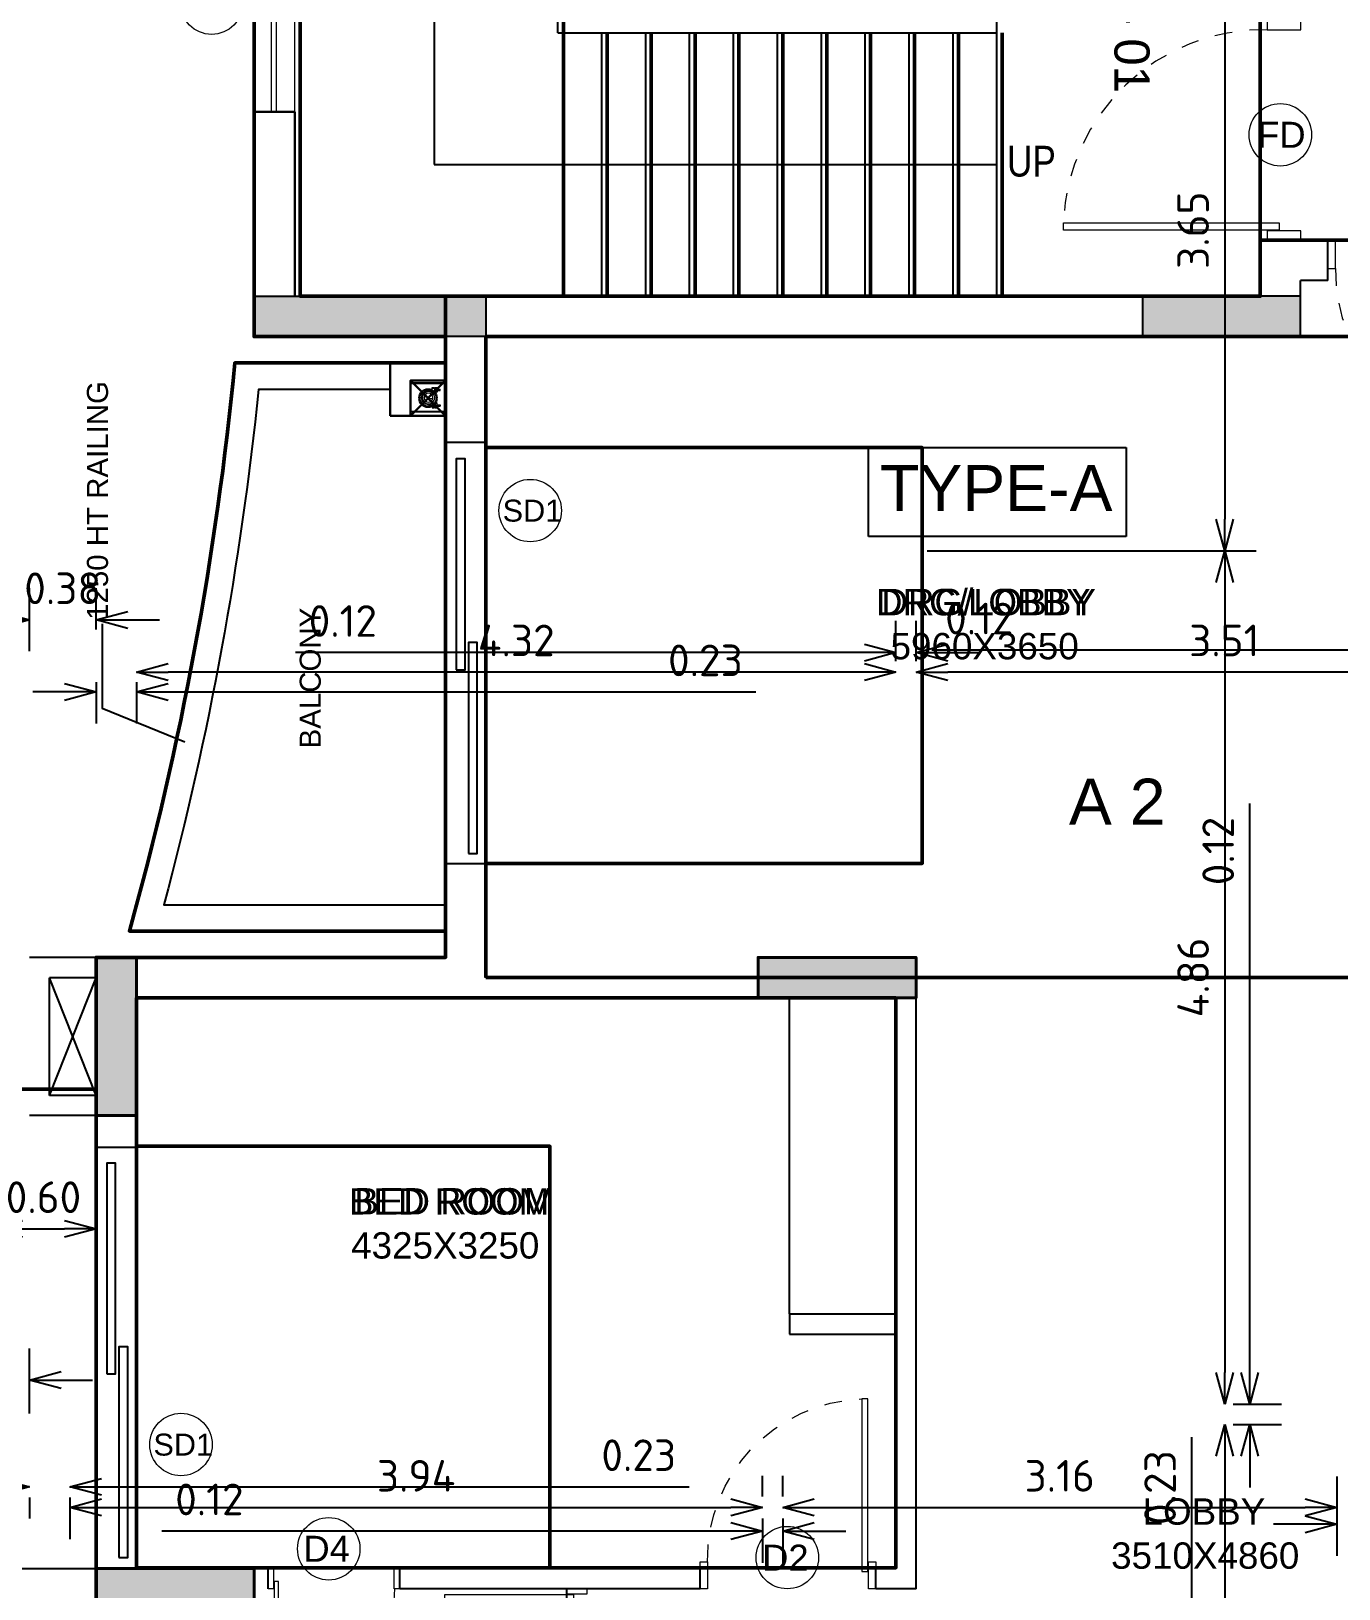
# Model space of a CAD drawing. Header units: inches. Extents: x 0 to 429, y 0 to 146.
# Drawn here: x 232.09 to 239.54, y 105.46 to 114.33 of the extents above; entities that cross this region are included whole.
import ezdxf
from ezdxf.enums import TextEntityAlignment as Align

# ---------------------------------------------------------------- set-up
doc = ezdxf.new("R2010")
doc.units = ezdxf.units.IN
doc.header["$MEASUREMENT"] = 0
doc.linetypes.add('Xr-4BHK-A-B-Typical-Sub$0$HIDDEN', pattern=[0.375, 0.25, -0.125])
doc.layers.get('DEFPOINTS').update_dxf_attribs({"lineweight": 18})
for name, color, linetype, lineweight in [('FLOOR01', 7, 'Continuous', 50), ('XR-4BHK-A-B-TYPICAL-SUB$0$CUTOUT', 6, 'Continuous', 30), ('XR-4BHK-A-B-TYPICAL-SUB$0$DOOR', 34, 'Continuous', 20), ('XR-4BHK-A-B-TYPICAL-SUB$0$PIPE', 30, 'Continuous', 30), ('XR-4BHK-A-B-TYPICAL-SUB$0$TOWER-COL', 1, 'Continuous', 40), ('XR-4BHK-A-B-TYPICAL-SUB$0$TOWER-COL-HATCH', 9, 'Continuous', 5), ('XR-4BHK-A-B-TYPICAL-SUB$0$WALL', 7, 'Continuous', 30), ('XR-4BHK-A-B-TYPICAL-SUB$0$WIN', 4, 'Continuous', 9), ('XR-4BHK-A-B-TYPICAL-SUB$0$WINDOW', 4, 'Continuous', 15)]:
    doc.layers.add(name, color=color, linetype=linetype, lineweight=lineweight)
doc.layers.add('XR-4BHK-A-B-TYPICAL-SUB$0$1PL-SHAFT-PIPE', color=7, linetype='Continuous')
doc.layers.add('XR-4BHK-A-B-TYPICAL-SUB$0$ELE', color=4, linetype='Continuous')
doc.layers.add('XR-4BHK-A-B-TYPICAL-SUB$0$WATER SUPPLAY', color=7, linetype='Continuous', lineweight=0, true_color=0x00f000)
doc.styles.add('Sanvi Common', font='isocpeur.ttf')
doc.styles.get("Standard").update_dxf_attribs({"font": 'arial.ttf'})
doc.styles.add('Xr-4BHK-A-B-Ground-Sub$0$DIM', font='arial.ttf')
doc.styles.add('Xr-4BHK-A-B-Typical-Sub$0$$0$DIM', font='arial.ttf', dxfattribs={"height": 4})
doc.styles.add('Xr-4BHK-A-B-Typical-Sub$0$$1$Standard', font='arial.ttf')
doc.styles.add('Xr-4BHK-A-B-Typical-Sub$0$DIM', font='arial.ttf')
doc.styles.add('Xr-4BHK-A-B-Typical-Sub$0$Standard', font='ARIALN.TTF')
doc.dimstyles.new('Sanvi Common', dxfattribs={"dimtxt": 0.18, "dimasz": 0.18, "dimexe": 0.18, "dimexo": 0.0625, "dimgap": 0.09, "dimtad": 1, "dimzin": 0, "dimdsep": 46, "dimtxsty": 'Sanvi Common', "dimblk": 'OPEN30', "dimcen": 0.09, "dimclrd": 68, "dimclre": 68, "dimclrt": 40, "dimadec": 0, "dimazin": 0, "dimtfac": 1, "dimtofl": 0, "dimtmove": 0, "dimatfit": 3, "dimldrblk": 'OPEN30', "dimfxl": 1, "dimtolj": 1, "dimtzin": 0, "dimarcsym": 0})
doc.dimstyles.new('Xr-4BHK-A-B-Typical-Sub$0$125', dxfattribs={"dimtxt": 150, "dimasz": 75, "dimexe": 50, "dimexo": 50, "dimgap": 60, "dimtad": 1, "dimdec": 0, "dimrnd": 5, "dimdsep": 46, "dimtxsty": 'Xr-4BHK-A-B-Typical-Sub$0$Standard', "dimblk": 'Xr-4BHK-A-B-Typical-Sub$0$_ArchTick', "dimcen": 50, "dimdle": 50, "dimclrd": 256, "dimclre": 256, "dimclrt": 3, "dimaunit": 1, "dimadec": 4, "dimazin": 0, "dimtfac": 1, "dimtdec": 0, "dimtmove": 2, "dimatfit": 0, "dimfxl": 1, "dimarcsym": 0})

# ---------------------------------------------------------------- blocks, each defined once
blk = doc.blocks.new('Xr-4BHK-A-B-Typical-Sub$0$core typ')
at = {"layer": 'XR-4BHK-A-B-TYPICAL-SUB$0$WALL'}
for p, q in [((-16399.6, 6550.3), (-16399.6, 5500.2)), ((-16167.5, 6550.3), (-16399.6, 6550.3)), ((-16167.5, 6550.3), (-16167.5, 5500.2))]:
    blk.add_line(p, q, dxfattribs=at)
at = {"layer": 'XR-4BHK-A-B-TYPICAL-SUB$0$WIN'}
for p, q in [((-16302.5, 7750.3), (-16302.5, 6550.3)), ((-16272.5, 6550.3), (-16272.5, 7750.3))]:
    blk.add_line(p, q, dxfattribs=at)
at = {"layer": 'XR-4BHK-A-B-TYPICAL-SUB$0$WINDOW'}
for p, q in [((-16399.6, 6550.3), (-16399.6, 7750.3)), ((-16167.5, 6550.3), (-16167.5, 7750.3))]:
    blk.add_line(p, q, dxfattribs=at)
blk = doc.blocks.new('Xr-4BHK-A-B-Typical-Sub$0$d-750')
at = {"layer": 'XR-4BHK-A-B-TYPICAL-SUB$0$DOOR'}
for p, q in [((0, 718.7), (0, 750)), ((0, 750), (115, 750)), ((115, 750), (115, 718.7)), ((115, 718.7), (0, 718.7)), ((0, 0), (0, 31.2)), ((0, 31.2), (115, 31.2)), ((115, 31.2), (115, 0)), ((115, 0), (0, 0))]:
    blk.add_line(p, q, dxfattribs=at)
blk.add_lwpolyline([(73.9, 34.2), (811.3, 34.2), (811.3, 59.2), (73.9, 59.2)], close=True, dxfattribs=at)
at = {"layer": 'XR-4BHK-A-B-TYPICAL-SUB$0$DOOR', "color": 8, "linetype": 'Xr-4BHK-A-B-Typical-Sub$0$HIDDEN', "extrusion": (0, 0, -1)}
blk.add_ellipse((125, 31.2), major_axis=(218.4, 652.1), ratio=0.99874, start_param=-0.33813, end_param=1.207251, dxfattribs=at)
blk = doc.blocks.new('Xr-4BHK-A-B-Typical-Sub$0$RWP')
at = {"layer": 'XR-4BHK-A-B-TYPICAL-SUB$0$CUTOUT'}
for p, q in [((0, 200), (200, 0)), ((200, 200), (0, 0))]:
    blk.add_line(p, q, dxfattribs=at)
blk.add_lwpolyline([(0, 0), (200, 0), (200, 200), (0, 200)], close=True, dxfattribs=at)
at = {"layer": 'XR-4BHK-A-B-TYPICAL-SUB$0$ELE'}
for p, q in [((0, 200), (0, 0)), ((25, 200), (25, 0))]:
    blk.add_line(p, q, dxfattribs=at)
at = {"layer": 'XR-4BHK-A-B-TYPICAL-SUB$0$PIPE'}
blk.add_circle((100, 100), 50, dxfattribs=at)
at = {"layer": 'XR-4BHK-A-B-TYPICAL-SUB$0$WALL'}
for p, q in [((0, 315), (300.3, 315)), ((0, 200), (0, 315)), ((300.3, 0), (300.3, 315)), ((0, 200), (185.3, 200)), ((185.3, 0), (185.3, 200))]:
    blk.add_line(p, q, dxfattribs=at)
blk = doc.blocks.new('Xr-4BHK-A-B-Typical-Sub$0$_ArchTick')
at = {"color": 0, "linetype": 'ByBlock', "const_width": 0.15}
blk.add_lwpolyline([(-0.5, -0.5), (0.5, 0.5)], dxfattribs=at)
blk = doc.blocks.new('Xr-4BHK-A-B-Typical-Sub$0$REV.CO.')
at = {"layer": 'XR-4BHK-A-B-TYPICAL-SUB$0$TOWER-COL-HATCH'}
for points in [[(448521.1, 13460.2), (447621.1, 13460.2), (447621.1, 13230.2), (448521.1, 13230.2)], [(447851.1, 9750.2), (447851.1, 10650.2), (447621.1, 10650.2), (447621.1, 9750.2)], [(452291.1, 9980.2), (451391.1, 9980.2), (451391.1, 9750.2), (452291.1, 9750.2)]]:
    blk.add_hatch(color=256, dxfattribs=at).paths.add_polyline_path(points)
at = {"layer": 'XR-4BHK-A-B-TYPICAL-SUB$0$TOWER-COL'}
for points in [[(447621.1, 13460.2), (447621.1, 13230.2), (448521.1, 13230.2), (448521.1, 13460.2)], [(447851.1, 10650.2), (447621.1, 10650.2), (447621.1, 9750.2), (447851.1, 9750.2)], [(451391.1, 9980.2), (451391.1, 9750.2), (452291.1, 9750.2), (452291.1, 9980.2)]]:
    blk.add_lwpolyline(points, close=True, dxfattribs=at)
blk = doc.blocks.new('Xr-4BHK-A-B-Typical-Sub$0$$0$DOOR NO')
at = {"lineweight": 0}
blk.add_circle((0, 0), 10, dxfattribs=at)
at = {"style": 'Xr-4BHK-A-B-Typical-Sub$0$$0$DIM'}
blk.add_attdef('X1', text='', height=9, dxfattribs=at).set_placement((0, 0), align=Align.MIDDLE_CENTER)
blk = doc.blocks.new('_Open30')
at = {"color": 0, "linetype": 'ByBlock', "lineweight": -2}
for p, q in [((-1, 0.268), (0, 0)), ((0, 0), (-1, -0.268)), ((0, 0), (-1, 0))]:
    blk.add_line(p, q, dxfattribs=at)
blk = doc.blocks.new('*D225')
at = {"color": 68, "lineweight": -2, "transparency": 16777216}
for p, q in [((238.9405, 115.0261), (239.0715, 115.0261)), ((238.8915, 114.8461), (238.8915, 111.5561)), ((237.1967, 111.3761), (239.0715, 111.3761))]:
    blk.add_line(p, q, dxfattribs=at)
at = {"layer": 'DEFPOINTS', "color": 0, "transparency": 16777216}
for p in [(238.878, 115.0261), (237.1342, 111.3761), (238.8915, 111.3761)]:
    blk.add_point(p, dxfattribs=at)
at = {"color": 68, "lineweight": -2, "transparency": 16777216, "xscale": 0.18, "yscale": 0.18, "zscale": 0.18}
for p, rotation in [((238.8915, 115.0261), 90), ((238.8915, 111.3761), 270)]:
    blk.add_blockref('_Open30', p, dxfattribs=dict(at, rotation=rotation))
at = {"color": 40, "transparency": 16777216, "insert": (238.7115, 113.2011), "char_height": 0.18, "attachment_point": 5, "rotation": 90, "style": 'Sanvi Common'}
blk.add_mtext('\\A1;3.65', dxfattribs=at)
blk = doc.blocks.new('*D226')
at = {"color": 68, "lineweight": -2, "transparency": 16777216}
for p, q in [((237.1967, 111.3761), (239.0715, 111.3761)), ((238.8915, 111.1961), (238.8915, 106.6961)), ((238.9405, 106.5161), (239.0715, 106.5161))]:
    blk.add_line(p, q, dxfattribs=at)
at = {"layer": 'DEFPOINTS', "color": 0, "transparency": 16777216}
for p in [(237.1342, 111.3761), (238.878, 106.5161), (238.8915, 106.5161)]:
    blk.add_point(p, dxfattribs=at)
at = {"color": 68, "lineweight": -2, "transparency": 16777216, "xscale": 0.18, "yscale": 0.18, "zscale": 0.18}
for p, rotation in [((238.8915, 111.3761), 90), ((238.8915, 106.5161), 270)]:
    blk.add_blockref('_Open30', p, dxfattribs=dict(at, rotation=rotation))
at = {"color": 40, "transparency": 16777216, "insert": (238.7115, 108.9461), "char_height": 0.18, "attachment_point": 5, "rotation": 90, "style": 'Sanvi Common'}
blk.add_mtext('\\A1;4.86', dxfattribs=at)
blk = doc.blocks.new('*D227')
at = {"color": 68, "lineweight": -2, "transparency": 16777216}
for p, q in [((239.0343, 106.6961), (239.0343, 109.9361)), ((238.9405, 106.5161), (239.2143, 106.5161)), ((238.9405, 106.4011), (239.2143, 106.4011)), ((239.0343, 106.2211), (239.0343, 106.0411))]:
    blk.add_line(p, q, dxfattribs=at)
at = {"layer": 'DEFPOINTS', "color": 0, "transparency": 16777216}
for p in [(238.878, 106.5161), (238.878, 106.4011), (239.0343, 106.4011)]:
    blk.add_point(p, dxfattribs=at)
at = {"color": 68, "lineweight": -2, "transparency": 16777216, "xscale": 0.18, "yscale": 0.18, "zscale": 0.18}
for p, rotation in [((239.0343, 106.5161), 270), ((239.0343, 106.4011), 90)]:
    blk.add_blockref('_Open30', p, dxfattribs=dict(at, rotation=rotation))
at = {"color": 40, "transparency": 16777216, "insert": (238.8543, 109.6661), "char_height": 0.18, "attachment_point": 5, "rotation": 90, "style": 'Sanvi Common'}
blk.add_mtext('\\A1;0.12', dxfattribs=at)
blk = doc.blocks.new('*D228')
at = {"color": 68, "lineweight": -2, "transparency": 16777216}
for p, q in [((238.9405, 106.4011), (239.0715, 106.4011)), ((238.8915, 106.2211), (238.8915, 102.9811)), ((238.9405, 102.8011), (239.0715, 102.8011))]:
    blk.add_line(p, q, dxfattribs=at)
at = {"layer": 'DEFPOINTS', "color": 0, "transparency": 16777216}
for p in [(238.878, 106.4011), (238.878, 102.8011), (238.8915, 102.8011)]:
    blk.add_point(p, dxfattribs=at)
at = {"color": 68, "lineweight": -2, "transparency": 16777216, "xscale": 0.18, "yscale": 0.18, "zscale": 0.18}
for p, rotation in [((238.8915, 106.4011), 90), ((238.8915, 102.8011), 270)]:
    blk.add_blockref('_Open30', p, dxfattribs=dict(at, rotation=rotation))
at = {"color": 40, "transparency": 16777216, "insert": (238.7115, 104.6011), "char_height": 0.18, "attachment_point": 5, "rotation": 90, "style": 'Sanvi Common'}
blk.add_mtext('\\A1;3.60', dxfattribs=at)
blk = doc.blocks.new('*D229')
at = {"color": 68, "lineweight": -2, "transparency": 16777216}
for p, q in [((238.7035, 102.9811), (238.7035, 106.3291)), ((238.6717, 102.8011), (238.8835, 102.8011)), ((238.8155, 102.5711), (238.5235, 102.5711)), ((238.7035, 102.3911), (238.7035, 102.2111))]:
    blk.add_line(p, q, dxfattribs=at)
at = {"layer": 'DEFPOINTS', "color": 0, "transparency": 16777216}
for p in [(238.6092, 102.8011), (238.7035, 102.5711), (238.878, 102.5711)]:
    blk.add_point(p, dxfattribs=at)
at = {"color": 68, "lineweight": -2, "transparency": 16777216, "xscale": 0.18, "yscale": 0.18, "zscale": 0.18}
for p, rotation in [((238.7035, 102.8011), 270), ((238.7035, 102.5711), 90)]:
    blk.add_blockref('_Open30', p, dxfattribs=dict(at, rotation=rotation))
at = {"color": 40, "transparency": 16777216, "insert": (238.5235, 106.0411), "char_height": 0.18, "attachment_point": 5, "rotation": 90, "style": 'Sanvi Common'}
blk.add_mtext('\\A1;0.23', dxfattribs=at)
blk = doc.blocks.new('*D299')
at = {"color": 68, "lineweight": -2, "transparency": 16777216}
for p, q in [((240.6442, 110.5018), (240.6442, 110.99)), ((240.7592, 110.5018), (240.7592, 110.99)), ((240.4642, 110.81), (237.2242, 110.81)), ((240.9392, 110.81), (241.1192, 110.81))]:
    blk.add_line(p, q, dxfattribs=at)
at = {"layer": 'DEFPOINTS', "color": 0, "transparency": 16777216}
for p in [(240.6442, 110.81), (240.6442, 110.4393), (240.7592, 110.4393)]:
    blk.add_point(p, dxfattribs=at)
at = {"color": 68, "lineweight": -2, "transparency": 16777216, "xscale": 0.18, "yscale": 0.18, "zscale": 0.18}
blk.add_blockref('_Open30', (240.6442, 110.81), dxfattribs=at)
at = {"color": 68, "lineweight": -2, "transparency": 16777216, "xscale": 0.18, "yscale": 0.18, "zscale": 0.18, "rotation": 180}
blk.add_blockref('_Open30', (240.7592, 110.81), dxfattribs=at)
at = {"color": 40, "transparency": 16777216, "insert": (237.4942, 110.99), "char_height": 0.18, "attachment_point": 5, "style": 'Sanvi Common'}
blk.add_mtext('\\A1;0.12', dxfattribs=at)
blk = doc.blocks.new('*D300')
at = {"color": 68, "lineweight": -2, "transparency": 16777216}
for p, q in [((237.1342, 110.7477), (237.1342, 110.8652)), ((240.6442, 110.5018), (240.6442, 110.8652)), ((240.4642, 110.6852), (237.3142, 110.6852))]:
    blk.add_line(p, q, dxfattribs=at)
at = {"layer": 'DEFPOINTS', "color": 0, "transparency": 16777216}
for p in [(237.1342, 110.6852), (237.1342, 110.6852), (240.6442, 110.4393)]:
    blk.add_point(p, dxfattribs=at)
at = {"color": 68, "lineweight": -2, "transparency": 16777216, "xscale": 0.18, "yscale": 0.18, "zscale": 0.18, "rotation": 180}
blk.add_blockref('_Open30', (237.1342, 110.6852), dxfattribs=at)
at = {"color": 68, "lineweight": -2, "transparency": 16777216, "xscale": 0.18, "yscale": 0.18, "zscale": 0.18}
blk.add_blockref('_Open30', (240.6442, 110.6852), dxfattribs=at)
at = {"color": 40, "transparency": 16777216, "insert": (238.8892, 110.8652), "char_height": 0.18, "attachment_point": 5, "style": 'Sanvi Common'}
blk.add_mtext('\\A1;3.51', dxfattribs=at)
blk = doc.blocks.new('*D301')
at = {"color": 68, "lineweight": -2, "transparency": 16777216}
for p, q in [((237.0192, 110.7477), (237.0192, 110.9761)), ((237.1342, 110.7477), (237.1342, 110.9761)), ((236.8392, 110.7961), (233.5992, 110.7961)), ((237.3142, 110.7961), (237.4942, 110.7961))]:
    blk.add_line(p, q, dxfattribs=at)
at = {"layer": 'DEFPOINTS', "color": 0, "transparency": 16777216}
for p in [(237.0192, 110.7961), (237.0192, 110.6852), (237.1342, 110.6852)]:
    blk.add_point(p, dxfattribs=at)
at = {"color": 68, "lineweight": -2, "transparency": 16777216, "xscale": 0.18, "yscale": 0.18, "zscale": 0.18}
blk.add_blockref('_Open30', (237.0192, 110.7961), dxfattribs=at)
at = {"color": 68, "lineweight": -2, "transparency": 16777216, "xscale": 0.18, "yscale": 0.18, "zscale": 0.18, "rotation": 180}
blk.add_blockref('_Open30', (237.1342, 110.7961), dxfattribs=at)
at = {"color": 40, "transparency": 16777216, "insert": (233.8692, 110.9761), "char_height": 0.18, "attachment_point": 5, "style": 'Sanvi Common'}
blk.add_mtext('\\A1;0.12', dxfattribs=at)
blk = doc.blocks.new('*D302')
at = {"color": 68, "lineweight": -2, "transparency": 16777216}
for p, q in [((237.0192, 110.7477), (237.0192, 110.8652)), ((232.6942, 110.627), (232.6942, 110.5052)), ((236.8392, 110.6852), (232.8742, 110.6852))]:
    blk.add_line(p, q, dxfattribs=at)
at = {"layer": 'DEFPOINTS', "color": 0, "transparency": 16777216}
for p in [(232.6942, 110.6895), (232.6942, 110.6852), (237.0192, 110.6852)]:
    blk.add_point(p, dxfattribs=at)
at = {"color": 68, "lineweight": -2, "transparency": 16777216, "xscale": 0.18, "yscale": 0.18, "zscale": 0.18, "rotation": 180}
blk.add_blockref('_Open30', (232.6942, 110.6852), dxfattribs=at)
at = {"color": 68, "lineweight": -2, "transparency": 16777216, "xscale": 0.18, "yscale": 0.18, "zscale": 0.18}
blk.add_blockref('_Open30', (237.0192, 110.6852), dxfattribs=at)
at = {"color": 40, "transparency": 16777216, "insert": (234.8567, 110.8652), "char_height": 0.18, "attachment_point": 5, "style": 'Sanvi Common'}
blk.add_mtext('\\A1;4.32', dxfattribs=at)
blk = doc.blocks.new('*D303')
at = {"color": 68, "lineweight": -2, "transparency": 16777216}
for p, q in [((232.4642, 110.627), (232.4642, 110.3917)), ((232.6942, 110.627), (232.6942, 110.3917)), ((232.2842, 110.5717), (232.1042, 110.5717)), ((232.8742, 110.5717), (236.2222, 110.5717))]:
    blk.add_line(p, q, dxfattribs=at)
at = {"layer": 'DEFPOINTS', "color": 0, "transparency": 16777216}
for p in [(232.4642, 110.6895), (232.6942, 110.6895), (232.4642, 110.5717)]:
    blk.add_point(p, dxfattribs=at)
at = {"color": 68, "lineweight": -2, "transparency": 16777216, "xscale": 0.18, "yscale": 0.18, "zscale": 0.18}
blk.add_blockref('_Open30', (232.4642, 110.5717), dxfattribs=at)
at = {"color": 68, "lineweight": -2, "transparency": 16777216, "xscale": 0.18, "yscale": 0.18, "zscale": 0.18, "rotation": 180}
blk.add_blockref('_Open30', (232.6942, 110.5717), dxfattribs=at)
at = {"color": 40, "transparency": 16777216, "insert": (235.9342, 110.7517), "char_height": 0.18, "attachment_point": 5, "style": 'Sanvi Common'}
blk.add_mtext('\\A1;0.23', dxfattribs=at)
blk = doc.blocks.new('*D304')
at = {"color": 68, "lineweight": -2, "transparency": 16777216}
for p, q in [((231.9042, 106.0457), (231.7242, 106.0457)), ((232.4942, 106.0457), (235.8422, 106.0457)), ((232.0842, 105.9842), (232.0842, 105.8657)), ((232.3142, 105.9842), (232.3142, 105.8657))]:
    blk.add_line(p, q, dxfattribs=at)
at = {"layer": 'DEFPOINTS', "color": 0, "transparency": 16777216}
for p in [(232.0842, 106.0467), (232.3142, 106.0467), (232.3142, 106.0457)]:
    blk.add_point(p, dxfattribs=at)
at = {"color": 68, "lineweight": -2, "transparency": 16777216, "xscale": 0.18, "yscale": 0.18, "zscale": 0.18}
blk.add_blockref('_Open30', (232.0842, 106.0457), dxfattribs=at)
at = {"color": 68, "lineweight": -2, "transparency": 16777216, "xscale": 0.18, "yscale": 0.18, "zscale": 0.18, "rotation": 180}
blk.add_blockref('_Open30', (232.3142, 106.0457), dxfattribs=at)
at = {"color": 40, "transparency": 16777216, "insert": (235.5542, 106.2257), "char_height": 0.18, "attachment_point": 5, "style": 'Sanvi Common'}
blk.add_mtext('\\A1;0.23', dxfattribs=at)
blk = doc.blocks.new('*D305')
at = {"color": 68, "lineweight": -2, "transparency": 16777216}
for p, q in [((236.2592, 105.991), (236.2592, 106.1085)), ((232.3142, 105.9842), (232.3142, 105.7485)), ((232.4942, 105.9285), (236.0792, 105.9285))]:
    blk.add_line(p, q, dxfattribs=at)
at = {"layer": 'DEFPOINTS', "color": 0, "transparency": 16777216}
for p in [(232.3142, 106.0467), (236.2592, 105.9285), (236.2592, 105.9285)]:
    blk.add_point(p, dxfattribs=at)
at = {"color": 68, "lineweight": -2, "transparency": 16777216, "xscale": 0.18, "yscale": 0.18, "zscale": 0.18, "rotation": 180}
blk.add_blockref('_Open30', (232.3142, 105.9285), dxfattribs=at)
at = {"color": 68, "lineweight": -2, "transparency": 16777216, "xscale": 0.18, "yscale": 0.18, "zscale": 0.18}
blk.add_blockref('_Open30', (236.2592, 105.9285), dxfattribs=at)
at = {"color": 40, "transparency": 16777216, "insert": (234.2867, 106.1085), "char_height": 0.18, "attachment_point": 5, "style": 'Sanvi Common'}
blk.add_mtext('\\A1;3.94', dxfattribs=at)
blk = doc.blocks.new('*D306')
at = {"color": 68, "lineweight": -2, "transparency": 16777216}
for p, q in [((236.2592, 105.866), (236.2592, 105.6139)), ((236.3742, 105.866), (236.3742, 105.6139)), ((236.0792, 105.7939), (232.8392, 105.7939)), ((236.5542, 105.7939), (236.7342, 105.7939))]:
    blk.add_line(p, q, dxfattribs=at)
at = {"layer": 'DEFPOINTS', "color": 0, "transparency": 16777216}
for p in [(236.2592, 105.9285), (236.3742, 105.9285), (236.3742, 105.7939)]:
    blk.add_point(p, dxfattribs=at)
at = {"color": 68, "lineweight": -2, "transparency": 16777216, "xscale": 0.18, "yscale": 0.18, "zscale": 0.18}
blk.add_blockref('_Open30', (236.2592, 105.7939), dxfattribs=at)
at = {"color": 68, "lineweight": -2, "transparency": 16777216, "xscale": 0.18, "yscale": 0.18, "zscale": 0.18, "rotation": 180}
blk.add_blockref('_Open30', (236.3742, 105.7939), dxfattribs=at)
at = {"color": 40, "transparency": 16777216, "insert": (233.1092, 105.9739), "char_height": 0.18, "attachment_point": 5, "style": 'Sanvi Common'}
blk.add_mtext('\\A1;0.12', dxfattribs=at)
blk = doc.blocks.new('*D307')
at = {"color": 68, "lineweight": -2, "transparency": 16777216}
for p, q in [((236.3742, 105.991), (236.3742, 106.1085)), ((239.5292, 106.104), (239.5292, 105.7485)), ((236.5542, 105.9285), (239.3492, 105.9285))]:
    blk.add_line(p, q, dxfattribs=at)
at = {"layer": 'DEFPOINTS', "color": 0, "transparency": 16777216}
for p in [(239.5292, 106.1665), (236.3742, 105.9285), (239.5292, 105.9285)]:
    blk.add_point(p, dxfattribs=at)
at = {"color": 68, "lineweight": -2, "transparency": 16777216, "xscale": 0.18, "yscale": 0.18, "zscale": 0.18, "rotation": 180}
blk.add_blockref('_Open30', (236.3742, 105.9285), dxfattribs=at)
at = {"color": 68, "lineweight": -2, "transparency": 16777216, "xscale": 0.18, "yscale": 0.18, "zscale": 0.18}
blk.add_blockref('_Open30', (239.5292, 105.9285), dxfattribs=at)
at = {"color": 40, "transparency": 16777216, "insert": (237.9517, 106.1085), "char_height": 0.18, "attachment_point": 5, "style": 'Sanvi Common'}
blk.add_mtext('\\A1;3.16', dxfattribs=at)
blk = doc.blocks.new('*D308')
at = {"color": 68, "lineweight": -2, "transparency": 16777216}
for p, q in [((239.5292, 106.104), (239.5292, 105.6526)), ((239.6442, 106.104), (239.6442, 105.6526)), ((239.3492, 105.8326), (239.1692, 105.8326)), ((239.8242, 105.8326), (243.0642, 105.8326))]:
    blk.add_line(p, q, dxfattribs=at)
at = {"layer": 'DEFPOINTS', "color": 0, "transparency": 16777216}
for p in [(239.5292, 106.1665), (239.6442, 106.1665), (239.6442, 105.8326)]:
    blk.add_point(p, dxfattribs=at)
at = {"color": 68, "lineweight": -2, "transparency": 16777216, "xscale": 0.18, "yscale": 0.18, "zscale": 0.18}
blk.add_blockref('_Open30', (239.5292, 105.8326), dxfattribs=at)
at = {"color": 68, "lineweight": -2, "transparency": 16777216, "xscale": 0.18, "yscale": 0.18, "zscale": 0.18, "rotation": 180}
blk.add_blockref('_Open30', (239.6442, 105.8326), dxfattribs=at)
at = {"color": 40, "transparency": 16777216, "insert": (242.7942, 106.0126), "char_height": 0.18, "attachment_point": 5, "style": 'Sanvi Common'}
blk.add_mtext('\\A1;0.12', dxfattribs=at)
blk = doc.blocks.new('*D333')
at = {"color": 68, "lineweight": -2, "transparency": 16777216}
for p, q in [((232.0843, 110.8036), (232.0843, 111.1623)), ((232.4643, 110.928), (232.4643, 111.1623)), ((231.9043, 110.9823), (231.7243, 110.9823)), ((232.6443, 110.9823), (232.8243, 110.9823))]:
    blk.add_line(p, q, dxfattribs=at)
at = {"layer": 'DEFPOINTS', "color": 0, "transparency": 16777216}
for p in [(232.4643, 110.9823), (232.4643, 110.8655), (232.0843, 110.7411)]:
    blk.add_point(p, dxfattribs=at)
at = {"color": 68, "lineweight": -2, "transparency": 16777216, "xscale": 0.18, "yscale": 0.18, "zscale": 0.18}
blk.add_blockref('_Open30', (232.0843, 110.9823), dxfattribs=at)
at = {"color": 68, "lineweight": -2, "transparency": 16777216, "xscale": 0.18, "yscale": 0.18, "zscale": 0.18, "rotation": 180}
blk.add_blockref('_Open30', (232.4643, 110.9823), dxfattribs=at)
at = {"color": 40, "transparency": 16777216, "insert": (232.2743, 111.1623), "char_height": 0.18, "attachment_point": 5, "style": 'Sanvi Common'}
blk.add_mtext('\\A1;0.38', dxfattribs=at)
blk = doc.blocks.new('*D334')
at = {"color": 68, "lineweight": -2, "transparency": 16777216}
for p, q in [((231.8643, 107.7186), (231.8643, 107.335)), ((232.0443, 107.515), (232.2843, 107.515)), ((232.4643, 107.5536), (232.4643, 107.335))]:
    blk.add_line(p, q, dxfattribs=at)
at = {"layer": 'DEFPOINTS', "color": 0, "transparency": 16777216}
for p in [(231.8643, 107.7811), (232.4643, 107.6161), (232.4643, 107.515)]:
    blk.add_point(p, dxfattribs=at)
at = {"color": 68, "lineweight": -2, "transparency": 16777216, "xscale": 0.18, "yscale": 0.18, "zscale": 0.18, "rotation": 180}
blk.add_blockref('_Open30', (231.8643, 107.515), dxfattribs=at)
at = {"color": 68, "lineweight": -2, "transparency": 16777216, "xscale": 0.18, "yscale": 0.18, "zscale": 0.18}
blk.add_blockref('_Open30', (232.4643, 107.515), dxfattribs=at)
at = {"color": 40, "transparency": 16777216, "insert": (232.1643, 107.695), "char_height": 0.18, "attachment_point": 5, "style": 'Sanvi Common'}
blk.add_mtext('\\A1;0.60', dxfattribs=at)
blk = doc.blocks.new('*D335')
at = {"color": 68, "lineweight": -2, "transparency": 16777216}
for p, q in [((231.8642, 106.4636), (231.8642, 106.8336)), ((232.0843, 106.4636), (232.0843, 106.8336)), ((231.6842, 106.6536), (228.3362, 106.6536)), ((232.2643, 106.6536), (232.4443, 106.6536))]:
    blk.add_line(p, q, dxfattribs=at)
at = {"layer": 'DEFPOINTS', "color": 0, "transparency": 16777216}
for p in [(231.8642, 106.6536), (231.8642, 106.4011), (232.0843, 106.4011)]:
    blk.add_point(p, dxfattribs=at)
at = {"color": 68, "lineweight": -2, "transparency": 16777216, "xscale": 0.18, "yscale": 0.18, "zscale": 0.18}
blk.add_blockref('_Open30', (231.8642, 106.6536), dxfattribs=at)
at = {"color": 68, "lineweight": -2, "transparency": 16777216, "xscale": 0.18, "yscale": 0.18, "zscale": 0.18, "rotation": 180}
blk.add_blockref('_Open30', (232.0843, 106.6536), dxfattribs=at)
at = {"color": 40, "transparency": 16777216, "insert": (228.6242, 106.8336), "char_height": 0.18, "attachment_point": 5, "style": 'Sanvi Common'}
blk.add_mtext('\\A1;0.22', dxfattribs=at)
blk = doc.blocks.new('Xr-4BHK-A-B-Typical-Sub$0$CI50')
at = {"layer": 'XR-4BHK-A-B-TYPICAL-SUB$0$WATER SUPPLAY', "ltscale": 100}
for p, q in [((-53.2, 2), (-53.2, 13.5)), ((-48.3, 35), (-48.3, 13.5)), ((-48.3, 2), (-48.3, -2)), ((-40.3, 35), (-40.3, 13.5)), ((-40.3, 2), (-40.3, -2)), ((-35.4, 2), (-35.4, 13.5)), ((35.4, 2), (35.4, 13.5)), ((40.3, 35), (40.3, 13.5)), ((40.3, 2), (40.3, -2)), ((48.3, 35), (48.3, 13.5)), ((48.3, 2), (48.3, -2)), ((53.2, 2), (53.2, 13.5)), ((-53.2, -13.5), (-53.2, -2)), ((-48.3, -13.5), (-48.3, -30.6)), ((-48.3, -14.8), (-48.3, -30.6)), ((-40.3, -30.6), (-48.3, -30.6)), ((-40.3, -13.5), (-40.3, -30.6)), ((-40.3, -14.8), (-40.3, -30.6)), ((-35.4, -13.5), (-35.4, -2)), ((35.4, -13.5), (35.4, -2)), ((40.3, -13.5), (40.3, -30.6)), ((40.3, -14.8), (40.3, -30.6)), ((40.3, -30.6), (48.3, -30.6)), ((48.3, -13.5), (48.3, -30.6)), ((48.3, -14.8), (48.3, -30.6)), ((53.2, -13.5), (53.2, -2))]:
    blk.add_line(p, q, dxfattribs=at)
at = {"layer": 'XR-4BHK-A-B-TYPICAL-SUB$0$WATER SUPPLAY', "ltscale": 100, "elevation": 0}
for points in [[(-57.9, 2), (-30.9, 2), (-30.9, 13.5), (-57.9, 13.5)], [(57.9, 2), (30.9, 2), (30.9, 13.5), (57.9, 13.5)], [(-57.9, -13.5), (-30.9, -13.5), (-30.9, -2), (-57.9, -2)], [(57.9, -13.5), (30.9, -13.5), (30.9, -2), (57.9, -2)]]:
    blk.add_lwpolyline(points, close=True, dxfattribs=at)
at = {"layer": 'XR-4BHK-A-B-TYPICAL-SUB$0$WATER SUPPLAY', "ltscale": 100}
for radius in [35, 25]:
    blk.add_circle((0, 35), radius, dxfattribs=at)
for centre, radius, start, end in [((0, 35), 48.3, 0, 180), ((0, 35), 40.3, 360, 180), ((6.9, 47.5), 14.3, 119.0199, 240.9801), ((-6.9, 22.5), 14.3, 299.0199, 60.9801)]:
    blk.add_arc(centre, radius, start, end, dxfattribs=at)
blk = doc.blocks.new('Xr-4BHK-A-B-Typical-Sub$0$A$C2521575D')
at = {"layer": 'XR-4BHK-A-B-TYPICAL-SUB$0$1PL-SHAFT-PIPE', "xscale": -1, "rotation": 90}
blk.add_blockref('Xr-4BHK-A-B-Typical-Sub$0$CI50', (3092, 13956.9), dxfattribs=at)

msp = doc.modelspace()

# ---------------------------------------------------------------- hatches: boundary and pattern name
for points in [[(233.3642, 112.5951), (233.3642, 112.8251), (234.6843, 112.8251), (234.6843, 112.5951)], [(238.4233, 112.8251), (238.4233, 112.5951), (239.3238, 112.5951), (239.3238, 112.8251)]]:
    msp.add_hatch(color=256).paths.add_polyline_path(points)

# ---------------------------------------------------------------- linework, layer by layer
for p, q in [((235.0943, 114.3252), (235.0943, 114.6252)), ((237.5943, 114.3252), (237.5943, 114.6252)), ((235.0943, 114.3252), (237.5943, 114.3252)), ((235.3443, 112.8252), (235.3443, 114.3252)), ((235.5943, 112.8252), (235.5943, 114.3252)), ((235.8443, 112.8252), (235.8443, 114.3252)), ((236.0943, 112.8252), (236.0943, 114.3252)), ((236.3443, 112.8252), (236.3443, 114.3252)), ((236.5943, 112.8252), (236.5943, 114.3252)), ((236.8443, 112.8252), (236.8443, 114.3252)), ((237.0943, 112.8252), (237.0943, 114.3252)), ((237.3443, 112.8252), (237.3443, 114.3252)), ((237.5943, 112.8252), (237.5943, 114.3252)), ((239.0938, 112.8249), (239.0938, 113.1449)), ((239.0938, 113.1449), (239.3238, 113.1449)), ((239.4793, 113.1449), (239.3238, 113.1449)), ((239.4793, 112.9149), (239.4793, 113.1449)), ((239.4793, 112.9149), (239.3238, 112.9149)), ((239.3238, 112.5949), (239.3238, 112.9149)), ((234.4543, 111.9949), (234.4543, 112.8249)), ((239.0938, 112.8249), (234.4543, 112.8249)), ((234.6843, 111.9949), (234.6843, 112.5949)), ((239.3238, 112.5949), (234.6843, 112.5949)), ((234.4543, 111.9949), (234.4543, 109.5949)), ((234.4543, 111.9949), (234.6843, 111.9949)), ((234.6843, 111.9949), (234.6843, 109.5949)), ((236.8628, 111.9631), (238.3311, 111.9631)), ((236.8628, 111.4571), (236.8628, 111.9631)), ((238.3311, 111.9631), (238.3311, 111.4571)), ((238.3311, 111.4571), (236.8628, 111.4571)), ((234.4543, 109.0599), (234.4543, 109.5949)), ((234.4543, 109.5949), (234.6843, 109.5949)), ((234.6843, 108.9448), (234.6843, 109.5949)), ((234.4543, 109.0599), (232.0843, 109.0599)), ((232.1993, 108.2749), (232.1993, 108.9449)), ((232.4643, 108.9449), (232.1993, 108.9449)), ((232.4643, 108.2749), (232.1993, 108.9449)), ((232.1993, 108.2749), (232.4643, 108.9449)), ((234.6843, 108.9448), (234.6843, 108.9449)), ((237.1343, 108.9449), (234.6843, 108.9449)), ((237.1343, 105.4649), (237.1343, 108.9449)), ((232.6943, 107.9799), (232.6943, 108.8299)), ((237.0193, 108.8299), (232.6943, 108.8299)), ((236.4133, 107.0299), (236.4133, 108.8299)), ((237.0193, 107.0299), (237.0193, 108.8299)), ((232.4643, 108.2749), (232.1993, 108.2749)), ((232.4643, 108.1599), (232.0843, 108.1599)), ((232.4643, 108.1599), (232.4643, 107.9799)), ((232.4643, 107.9799), (232.6943, 107.9799)), ((232.4643, 107.9799), (232.4643, 105.5799)), ((232.6943, 107.9799), (232.6943, 105.5848)), ((236.4133, 107.0299), (236.4133, 106.9149)), ((236.4133, 107.0299), (237.0193, 107.0299)), ((236.4133, 106.9149), (237.0193, 106.9149)), ((237.0193, 105.5799), (237.0193, 106.9149)), ((233.4438, 105.5799), (233.3647, 105.5799)), ((233.4438, 105.4649), (233.4438, 105.5799)), ((234.1938, 105.4649), (234.1938, 105.5799)), ((235.9043, 105.5799), (234.1938, 105.5799)), ((235.9043, 105.4649), (235.9043, 105.5799)), ((236.9043, 105.4649), (236.9043, 105.5799)), ((237.0193, 105.5799), (236.9043, 105.5799)), ((235.9043, 105.4649), (234.1938, 105.4649)), ((235.1443, 104.7148), (235.1443, 105.4649)), ((237.1343, 105.4649), (236.9043, 105.4649))]:
    msp.add_line(p, q)
for points in [[(233.3642, 112.5951), (233.3642, 112.8251), (234.6843, 112.8251), (234.6843, 112.5951)], [(238.4233, 112.8251), (238.4233, 112.5951), (239.3238, 112.5951), (239.3238, 112.8251)], [(234.515, 110.6985), (234.565, 110.6985), (234.565, 111.8985), (234.515, 111.8985)], [(234.5843, 109.6526), (234.6343, 109.6526), (234.6343, 110.8526), (234.5843, 110.8526)], [(232.525, 106.6885), (232.575, 106.6885), (232.575, 107.8885), (232.525, 107.8885)], [(232.5943, 105.6426), (232.6443, 105.6426), (232.6443, 106.8426), (232.5943, 106.8426)]]:
    msp.add_lwpolyline(points, close=True)
for points in [[(234.1393, 112.4449), (233.254, 112.4449, -0.043981), (232.6543, 109.2099), (234.4543, 109.2099)], [(234.1393, 112.2949), (233.3899, 112.2949, -0.039559), (232.8506, 109.3599), (234.4543, 109.3599)]]:
    msp.add_lwpolyline(points, format="xyb")
for points in [[(232.4994, 110.9594), (232.4994, 110.4789), (232.9688, 110.288)], [(231.8643, 105.5799), (232.4643, 105.5799)]]:
    msp.add_lwpolyline(points)
at = {"layer": 'FLOOR01', "color": 191}
for p, q in [((235.375, 112.8254), (235.375, 114.3254)), ((235.625, 112.8254), (235.625, 114.3254)), ((235.875, 112.8254), (235.875, 114.3254)), ((236.125, 112.8254), (236.125, 114.3254)), ((236.375, 112.8254), (236.375, 114.3254)), ((236.625, 112.8254), (236.625, 114.3254)), ((236.875, 112.8254), (236.875, 114.3254)), ((237.125, 112.8254), (237.125, 114.3254)), ((237.375, 112.8254), (237.375, 114.3254)), ((237.625, 112.8254), (237.625, 114.3254))]:
    msp.add_line(p, q, dxfattribs=at)
at = {"layer": 'FLOOR01', "color": 26}
msp.add_line((235.9767, 105.5851), (236.8934, 105.5851), dxfattribs=at)
at = {"layer": 'FLOOR01', "color": 181}
msp.add_lwpolyline([(233.3642, 116.3554), (233.3642, 112.5954), (234.4542, 112.5954), (234.4542, 109.0602), (232.4642, 109.0602), (232.4642, 103.9702)], dxfattribs=at)
at = {"layer": 'FLOOR01', "color": 115}
msp.add_lwpolyline([(233.6271, 116.1254), (239.0938, 116.1254), (239.0938, 112.8254), (233.6271, 112.8254)], close=True, dxfattribs=at)
at = {"layer": 'FLOOR01', "color": 223}
msp.add_lwpolyline([(235.125, 116.1254), (233.6271, 116.1254), (233.6271, 112.8254), (235.125, 112.8254)], close=True, dxfattribs=at)
at = {"layer": 'FLOOR01', "color": 230}
msp.add_lwpolyline([(232.4643, 103.9701), (232.4642, 109.0601), (234.4542, 109.0601), (234.4542, 112.825), (239.0938, 112.825), (239.0938, 113.145), (243.7192, 113.145), (243.7193, 111.5905), (242.7092, 111.5901), (242.7092, 110.028), (243.6092, 110.028), (244.4392, 110.0389), (244.4392, 107.0851), (245.0392, 107.0851), (245.0392, 105.3901)], dxfattribs=at)
at = {"layer": 'FLOOR01', "color": 150}
for points in [[(234.6842, 108.9452), (240.6442, 108.9452), (240.6442, 112.5952), (234.6842, 112.5952)], [(232.6943, 105.5851), (237.0192, 105.5851), (237.0192, 108.8302), (232.6943, 108.8302)]]:
    msp.add_lwpolyline(points, close=True, dxfattribs=at)
at = {"layer": 'FLOOR01', "color": 35}
for points in [[(234.4542, 112.4452), (233.254, 112.4452, -0.043981), (232.6542, 109.2102), (234.4542, 109.2102)], [(232.4642, 108.3102), (231.2353, 108.3102, 0.044618), (230.6687, 105.3502), (232.4642, 105.3502)]]:
    msp.add_lwpolyline(points, format="xyb", close=True, dxfattribs=at)
at = {"layer": 'FLOOR01', "color": 103}
for points in [[(234.6842, 109.5952), (237.1691, 109.5952), (237.1691, 111.9635), (234.6842, 111.9635)], [(232.6943, 107.9851), (235.049, 107.9851), (235.049, 105.5851), (232.6943, 105.5851)]]:
    msp.add_lwpolyline(points, close=True, dxfattribs=at)

# ---------------------------------------------------------------- block references
at = {"xscale": 0.001, "yscale": 0.001, "zscale": 0.001}
for name, p in [('Xr-4BHK-A-B-Typical-Sub$0$A$C2521575D', (231.3004, 98.2906)), ('Xr-4BHK-A-B-Typical-Sub$0$core typ', (249.7638, 107.3248))]:
    msp.add_blockref(name, p, dxfattribs=at)
ref = msp.add_blockref('Xr-4BHK-A-B-Typical-Sub$0$$0$DOOR NO', (233.122, 114.4943), dxfattribs=dict(xscale=0.01778, yscale=0.01778, zscale=0.01778))
ref.add_attrib('X1', 'W2', dxfattribs={"height": 0.14817, "style": 'Xr-4BHK-A-B-Typical-Sub$0$$1$Standard'}).set_placement((233.128, 114.4943), align=Align.MIDDLE_CENTER)
for name, p, xscale, yscale, zscale, rotation in [('Xr-4BHK-A-B-Typical-Sub$0$d-750', (239.3247, 113.1451), -0.001666666782984976, 0.001666666782984976, 0.001666666783112987, 5.202686281791102e-08), ('Xr-4BHK-A-B-Typical-Sub$0$d-750', (240.5293, 113.1449), -0.001400000000001457, 0.001400000000001457, 0.001400000000001457, 90.00000005270567), ('Xr-4BHK-A-B-Typical-Sub$0$RWP', (234.4543, 112.1447), 0.001, 0.001, 0.001, 90)]:
    msp.add_blockref(name, p, dxfattribs=dict(xscale=xscale, yscale=yscale, zscale=zscale, rotation=rotation))
ref = msp.add_blockref('Xr-4BHK-A-B-Typical-Sub$0$$0$DOOR NO', (239.2084, 113.7446), dxfattribs=dict(xscale=0.01778, yscale=0.01778, zscale=0.01778))
ref.add_attrib('X1', 'FD', dxfattribs={"height": 0.14817, "style": 'Xr-4BHK-A-B-Typical-Sub$0$$1$Standard'}).set_placement((239.2143, 113.7446), align=Align.MIDDLE_CENTER)
at = {"extrusion": (0, 0, -1)}
for name, p, xscale, yscale, zscale, rotation in [('Xr-4BHK-A-B-Typical-Sub$0$REV.CO.', (215.1569, 118.8101), 0.001, 0.001, -0.001, 180), ('Xr-4BHK-A-B-Typical-Sub$0$d-750', (-236.9043, 105.4649), -0.00133333333333576, 0.00133333333333576, -0.00133333333333576, 270.0000000528398), ('Xr-4BHK-A-B-Typical-Sub$0$d-750', (-233.4438, 105.5799), -0.001000064621199273, 0.001000064621199273, -0.001000064621199273, 90.00000005294054), ('Xr-4BHK-A-B-Typical-Sub$0$d-750', (-235.2593, 105.4649), -0.001000064621199272, 0.001000064621199272, -0.001000064621199272, 180)]:
    msp.add_blockref(name, p, dxfattribs=dict(at, xscale=xscale, yscale=yscale, zscale=zscale, rotation=rotation))
ref = msp.add_blockref('Xr-4BHK-A-B-Typical-Sub$0$$0$DOOR NO', (234.9364, 111.6048), dxfattribs=dict(xscale=0.01778, yscale=0.01778, zscale=0.01778, rotation=180))
ref.add_attrib('X1', 'SD1', dxfattribs={"height": 0.125, "style": 'Xr-4BHK-A-B-Typical-Sub$0$$1$Standard'}).set_placement((234.9491, 111.6043), align=Align.MIDDLE_CENTER)
ref = msp.add_blockref('Xr-4BHK-A-B-Typical-Sub$0$$0$DOOR NO', (232.9476, 106.2866), dxfattribs=dict(xscale=0.01778, yscale=0.01778, zscale=0.01778, rotation=180))
ref.add_attrib('X1', 'SD1', dxfattribs={"height": 0.125, "style": 'Xr-4BHK-A-B-Typical-Sub$0$$1$Standard'}).set_placement((232.9602, 106.2861), align=Align.MIDDLE_CENTER)
ref = msp.add_blockref('Xr-4BHK-A-B-Typical-Sub$0$$0$DOOR NO', (233.7891, 105.693), dxfattribs=dict(xscale=0.01778, yscale=0.01778, zscale=0.01778, rotation=180))
ref.add_attrib('X1', 'D4', dxfattribs={"height": 0.14817, "style": 'Xr-4BHK-A-B-Typical-Sub$0$$1$Standard'}).set_placement((233.7772, 105.693), align=Align.MIDDLE_CENTER)
ref = msp.add_blockref('Xr-4BHK-A-B-Typical-Sub$0$$0$DOOR NO', (236.4005, 105.6429), dxfattribs=dict(xscale=0.01778, yscale=0.01778, zscale=0.01778, rotation=180))
ref.add_attrib('X1', 'D2', dxfattribs={"height": 0.14817, "style": 'Xr-4BHK-A-B-Typical-Sub$0$$1$Standard'}).set_placement((236.3895, 105.6423), align=Align.MIDDLE_CENTER)

# ---------------------------------------------------------------- texts
for s, height, style, p in [('UP', 0.175, 'Xr-4BHK-A-B-Typical-Sub$0$Standard', (237.6515, 113.5067)), ('DRG/LOBBY', 0.15, 'Xr-4BHK-A-B-Typical-Sub$0$DIM', (236.9052, 111.0084)), ('5960X3650', 0.15, 'Xr-4BHK-A-B-Typical-Sub$0$DIM', (236.9884, 110.7578)), ('BED ROOM', 0.15, 'Xr-4BHK-A-B-Typical-Sub$0$DIM', (233.9039, 107.5962)), ('4325X3250', 0.15, 'Xr-4BHK-A-B-Typical-Sub$0$DIM', (233.9166, 107.3456)), ('LOBBY', 0.15, 'Xr-4BHK-A-B-Typical-Sub$0$DIM', (238.4237, 105.83)), ('3510X4860', 0.15, 'Xr-4BHK-A-B-Typical-Sub$0$DIM', (238.2446, 105.5794))]:
    msp.add_text(s, height=height, dxfattribs=dict(style=style)).set_placement(p)
at = {"style": 'Xr-4BHK-A-B-Typical-Sub$0$DIM'}
for s, p in [('1250 HT RAILING', (232.532, 110.9821)), ('BALCONY', (233.7435, 110.2504))]:
    msp.add_text(s, height=0.12, rotation=90, dxfattribs=at).set_placement(p)
msp.add_text('TYPE-A', height=0.2625).set_placement((236.9283, 111.6014))
at = {"layer": 'FLOOR01', "color": 115, "style": 'Xr-4BHK-A-B-Ground-Sub$0$DIM'}
msp.add_text('Stair - 01', height=0.2, rotation=270, dxfattribs=at).set_placement((238.3634, 114.5495), align=Align.MIDDLE_CENTER)
at = {"layer": 'FLOOR01', "color": 150, "style": 'Xr-4BHK-A-B-Typical-Sub$0$DIM'}
for s, p in [('DRG/LOBBY', (236.9359, 111.0088)), ('BED ROOM', (233.9347, 107.5965))]:
    msp.add_text(s, height=0.15, dxfattribs=at).set_placement(p)
at = {"layer": 'FLOOR01', "color": 230}
msp.add_text('A 2', height=0.2625, dxfattribs=at).set_placement((238.0042, 109.8156))

# ---------------------------------------------------------------- dimensions: what is measured, and where the dimension line sits
at = {"color": 2}
for base, p1, p2, angle, picture, middle in [((238.8915, 111.3761), (238.878, 115.0261), (237.1342, 111.3761), 90, '*D225', (238.7115, 113.2011)), ((238.8915, 106.5161), (237.1342, 111.3761), (238.878, 106.5161), 90, '*D226', (238.7115, 108.9461)), ((232.69424, 110.68516), (237.01923, 110.68516), (232.69424, 110.68947), 180, '*D302', (234.85674, 110.86516)), ((237.1342, 110.6852), (240.6442, 110.4393), (237.1342, 110.6852), 180, '*D300', (238.8892, 110.8652)), ((232.4643, 107.515), (231.8643, 107.7811), (232.4643, 107.6161), 180, '*D334', (232.1643, 107.695)), ((238.8915, 102.8011), (238.878, 106.4011), (238.878, 102.8011), 90, '*D228', (238.7115, 104.6011))]:
    dim = msp.add_linear_dim(base=base, p1=p1, p2=p2, angle=angle, dimstyle='Sanvi Common', dxfattribs=at)
    dim.commit()
    dim.dimension.update_dxf_attribs({"geometry": picture, "text_midpoint": middle})
for base, p1, p2, angle, picture, middle in [((232.4643, 110.9823), (232.0843, 110.7411), (232.4643, 110.8655), 180, '*D333', (232.2743, 110.9823)), ((237.0192293392, 110.796079128), (237.1342293392, 110.6851638419), (237.0192293392, 110.6851638419), 180, '*D301', (233.8692293392, 110.796079128)), ((240.6442292, 110.8099911), (240.7592293, 110.4393269), (240.6442292, 110.4393269), 180, '*D299', (237.4942292, 110.8099911)), ((232.4642, 110.5717), (232.6942, 110.6895), (232.4642, 110.6895), 180, '*D303', (235.9342, 110.5717)), ((239.0342626923, 106.401103529), (238.877967482, 106.516103529), (238.877967482, 106.401103529), 90, '*D227', (239.0342626923, 109.666103529)), ((231.8642, 106.6536), (232.0843, 106.4011), (231.8642, 106.4011), 180, '*D335', (228.6242, 106.6536)), ((238.7035, 102.5711), (238.6092, 102.8011), (238.878, 102.5711), 90, '*D229', (238.7035, 106.0411))]:
    dim = msp.add_linear_dim(base=base, p1=p1, p2=p2, angle=angle, dimstyle='Sanvi Common', dxfattribs=at)
    dim.commit()
    dim.dimension.update_dxf_attribs({"geometry": picture, "text_midpoint": middle, "dimtype": 160})
for base, p1, p2, picture, middle in [((232.3142, 106.0457), (232.0842, 106.0467), (232.3142, 106.0467), '*D304', (235.5542, 106.0457)), ((236.3742293392, 105.7938530885), (236.2592293392, 105.9285411054), (236.3742293392, 105.9285411054), '*D306', (233.1092293392, 105.7938530885)), ((239.64424269, 105.83261127), (239.52924268, 106.16652406), (239.64424269, 106.1665241), '*D308', (242.79424269, 105.83261127))]:
    dim = msp.add_linear_dim(base=base, p1=p1, p2=p2, dimstyle='Sanvi Common', dxfattribs=at)
    dim.commit()
    dim.dimension.update_dxf_attribs({"geometry": picture, "text_midpoint": middle, "dimtype": 160})
for base, p1, p2, picture, middle in [((236.2592293392, 105.9285411054), (232.314229342, 106.0467362841), (236.2592293392, 105.9285411054), '*D305', (234.2867293406, 106.1085411054)), ((239.52924, 105.92854), (236.37423, 105.92854), (239.52924, 106.16652), '*D307', (237.95174, 106.10854))]:
    dim = msp.add_linear_dim(base=base, p1=p1, p2=p2, dimstyle='Sanvi Common', dxfattribs=at)
    dim.commit()
    dim.dimension.update_dxf_attribs({"geometry": picture, "text_midpoint": middle})

# ---------------------------------------------------------------- leaders
msp.add_leader([(235.8443, 115.3752), (234.3888, 115.3752), (234.3888, 113.5752), (237.5943, 113.5752)], dimstyle='Xr-4BHK-A-B-Typical-Sub$0$125', override={"dimasz": 300, "dimgap": 60, "dimtad": 0})

doc.saveas('drawing.dxf')
